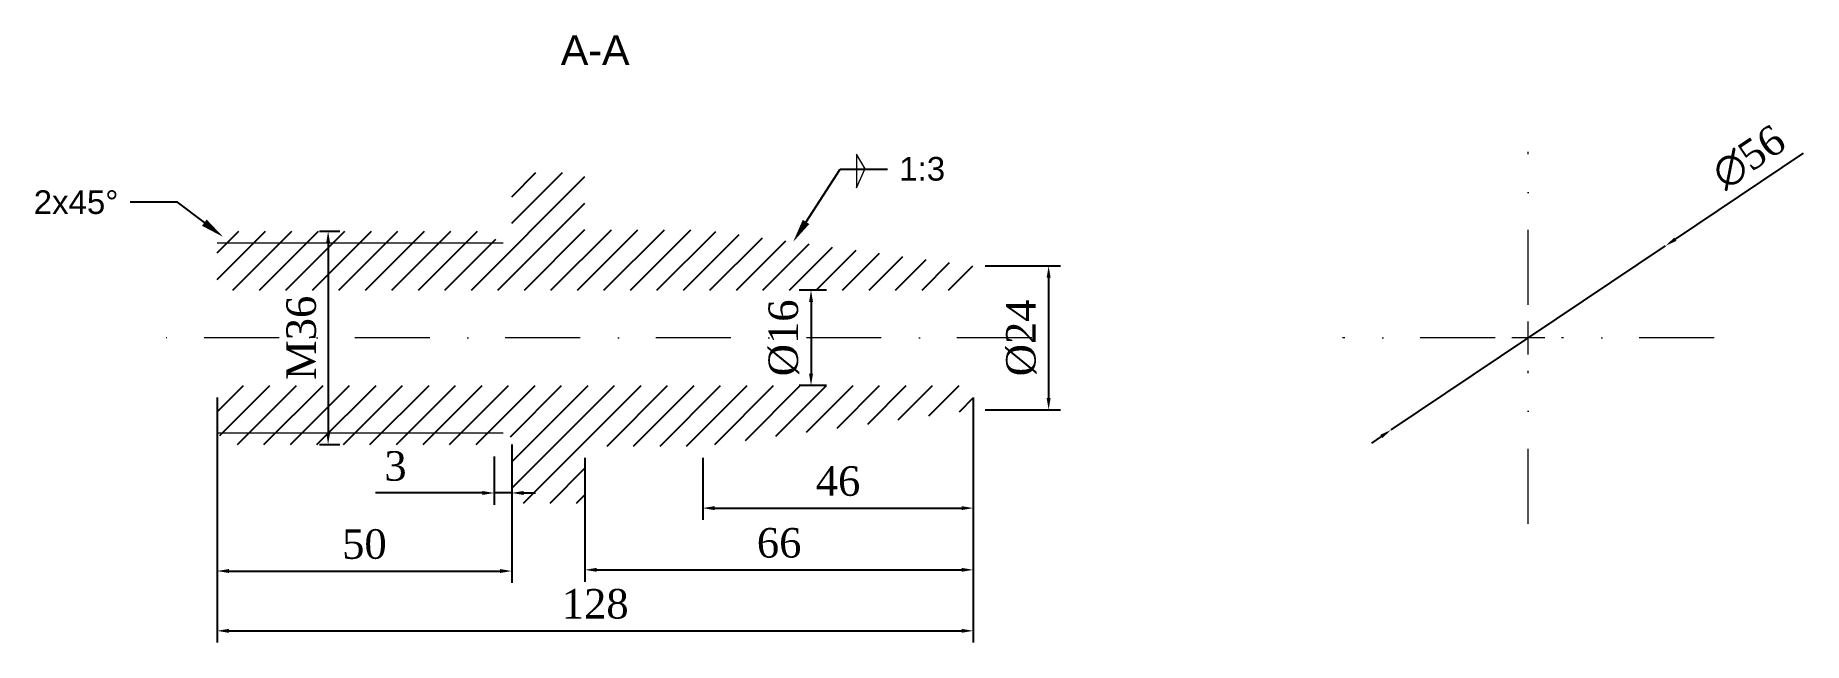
# Paper-space layout 'Layout1' of a CAD drawing. Header units: millimetres. Extents: x 31 to 330, y 87 to 190.
import ezdxf
from ezdxf import colors
from ezdxf.entities.mleader import LeaderData, LeaderLine
from ezdxf.math import Vec2, Vec3

# ---------------------------------------------------------------- set-up
doc = ezdxf.new("R2010")
doc.units = ezdxf.units.MM
doc.linetypes.add('DASHDOT', pattern=[25.4, 12.7, -6.35, 0, -6.35])
for name, color, linetype, lineweight in [('AXE', 1, 'DASHDOT', 5), ('MD_Annotation', 7, 'Continuous', 25), ('MD_Hatching', 7, 'Continuous', 25), ('muchii subtiri', 250, 'Continuous', 15)]:
    doc.layers.add(name, color=color, linetype=linetype, lineweight=lineweight)
doc.styles.add('cotare', font='times.ttf')
doc.styles.get("Standard").update_dxf_attribs({"font": 'arial.ttf'})
doc.dimstyles.new('a3', dxfattribs={"dimscale": 2, "dimtxt": 2.5, "dimasz": 1, "dimexe": 1, "dimexo": 1, "dimgap": 1, "dimtad": 1, "dimdec": 0, "dimtxsty": 'cotare', "dimcen": -0.09, "dimadec": 0, "dimazin": 0, "dimtfac": 1, "dimtdec": 0, "dimtmove": 0, "dimatfit": 0, "dimfxl": 1, "dimarcsym": 0})

# ---------------------------------------------------------------- blocks, each defined once
blk = doc.blocks.new('*U13')
at = {"layer": 'AXE', "color": 0, "transparency": 16777216}
for p, q in [((0, 5.6), (0, 31.49)), ((-31.49, 0), (-5.6, 0)), ((5.6, 0), (31.49, 0)), ((0, -31.49), (0, -5.6))]:
    blk.add_line(p, q, dxfattribs=at)
at = {"layer": 'AXE', "color": 0, "linetype": 'Continuous', "transparency": 16777216}
for p, q in [((-2.8, 0), (2.8, 0)), ((0, -2.8), (0, 2.8))]:
    blk.add_line(p, q, dxfattribs=at)
blk = doc.blocks.new('*D16')
at = {"layer": 'Defpoints', "color": 0, "linetype": 'Continuous', "transparency": 16777216}
for p in [(306.94, 154.57), (260.44, 123.39)]:
    blk.add_point(p, dxfattribs=at)
at = {"layer": 'muchii subtiri', "color": 0, "linetype": 'Continuous', "lineweight": -2, "transparency": 16777216}
for p, q in [((308.6, 155.69), (330.33, 170.26)), ((260.44, 123.39), (306.94, 154.57)), ((258.78, 122.27), (257.12, 121.16))]:
    blk.add_line(p, q, dxfattribs=at)
at = {"layer": 'muchii subtiri', "color": 0, "linetype": 'Continuous', "transparency": 16777216}
for points in [[(308.41, 155.96), (308.79, 155.41), (306.94, 154.57)], [(258.6, 122.55), (258.97, 122), (260.44, 123.39)]]:
    blk.add_solid(points, dxfattribs=at)
at = {"layer": 'muchii subtiri', "color": 0, "linetype": 'Continuous', "transparency": 16777216, "insert": (321.05, 169.58), "char_height": 5, "attachment_point": 5, "rotation": 33.8482, "style": 'cotare'}
blk.add_mtext('∅56', dxfattribs=at)
blk = doc.blocks.new('*U17')
at = {"layer": 'AXE', "color": 0, "transparency": 16777216}
blk.add_line((65.72, 0), (-82.65, 0), dxfattribs=at)
blk = doc.blocks.new('*D18')
at = {"layer": 'Defpoints', "color": 0, "linetype": 'Continuous', "transparency": 16777216}
for p in [(76.92, 157.06), (76.92, 120.9), (80.39, 120.9)]:
    blk.add_point(p, dxfattribs=at)
at = {"layer": 'muchii subtiri', "color": 0, "linetype": 'Continuous', "lineweight": -2, "transparency": 16777216}
for p, q in [((78.92, 157.06), (82.39, 157.06)), ((80.39, 155.06), (80.39, 122.9)), ((78.92, 120.9), (82.39, 120.9))]:
    blk.add_line(p, q, dxfattribs=at)
at = {"layer": 'muchii subtiri', "color": 0, "linetype": 'Continuous', "transparency": 16777216}
for points in [[(80.06, 155.06), (80.73, 155.06), (80.39, 157.06)], [(80.06, 122.9), (80.73, 122.9), (80.39, 120.9)]]:
    blk.add_solid(points, dxfattribs=at)
at = {"layer": 'muchii subtiri', "color": 0, "linetype": 'Continuous', "transparency": 16777216, "insert": (75.85, 138.98), "char_height": 5, "attachment_point": 5, "rotation": 90, "style": 'cotare'}
blk.add_mtext('M36', dxfattribs=at)
blk = doc.blocks.new('*D19')
at = {"layer": 'Defpoints', "color": 0, "linetype": 'Continuous', "transparency": 16777216}
for p in [(61.58, 122.9), (111.49, 122.9), (111.49, 99.48)]:
    blk.add_point(p, dxfattribs=at)
at = {"layer": 'muchii subtiri', "color": 0, "linetype": 'Continuous', "lineweight": -2, "transparency": 16777216}
for p, q in [((61.58, 120.9), (61.58, 97.48)), ((111.49, 120.9), (111.49, 97.48)), ((63.58, 99.48), (109.49, 99.48))]:
    blk.add_line(p, q, dxfattribs=at)
at = {"layer": 'muchii subtiri', "color": 0, "linetype": 'Continuous', "transparency": 16777216}
for points in [[(63.58, 99.82), (63.58, 99.15), (61.58, 99.48)], [(109.49, 99.82), (109.49, 99.15), (111.49, 99.48)]]:
    blk.add_solid(points, dxfattribs=at)
at = {"layer": 'muchii subtiri', "color": 0, "linetype": 'Continuous', "transparency": 16777216, "insert": (86.54, 104.02), "char_height": 5, "attachment_point": 5, "style": 'cotare'}
blk.add_mtext('50', dxfattribs=at)
blk = doc.blocks.new('*D20')
at = {"layer": 'Defpoints', "color": 0, "linetype": 'Continuous', "transparency": 16777216}
for p in [(108.52, 120.9), (111.49, 120.9), (111.49, 112.71)]:
    blk.add_point(p, dxfattribs=at)
at = {"layer": 'muchii subtiri', "color": 0, "linetype": 'Continuous', "lineweight": -2, "transparency": 16777216}
for p, q in [((108.52, 118.9), (108.52, 110.71)), ((111.49, 118.9), (111.49, 110.71)), ((106.52, 112.71), (88.41, 112.71)), ((111.49, 112.71), (108.52, 112.71)), ((113.49, 112.71), (115.49, 112.71))]:
    blk.add_line(p, q, dxfattribs=at)
at = {"layer": 'muchii subtiri', "color": 0, "linetype": 'Continuous', "transparency": 16777216}
for points in [[(106.52, 113.04), (106.52, 112.37), (108.52, 112.71)], [(113.49, 113.04), (113.49, 112.37), (111.49, 112.71)]]:
    blk.add_solid(points, dxfattribs=at)
at = {"layer": 'muchii subtiri', "color": 0, "linetype": 'Continuous', "transparency": 16777216, "insert": (91.8, 117.25), "char_height": 5, "attachment_point": 5, "style": 'cotare'}
blk.add_mtext('3', dxfattribs=at)
blk = doc.blocks.new('*D21')
at = {"layer": 'Defpoints', "color": 0, "linetype": 'Continuous', "transparency": 16777216}
for p in [(61.58, 130.9), (189.68, 130.9), (189.68, 89.35)]:
    blk.add_point(p, dxfattribs=at)
at = {"layer": 'muchii subtiri', "color": 0, "linetype": 'Continuous', "lineweight": -2, "transparency": 16777216}
for p, q in [((61.58, 128.9), (61.58, 87.35)), ((189.68, 128.9), (189.68, 87.35)), ((63.58, 89.35), (187.68, 89.35))]:
    blk.add_line(p, q, dxfattribs=at)
at = {"layer": 'muchii subtiri', "color": 0, "linetype": 'Continuous', "transparency": 16777216}
for points in [[(63.58, 89.69), (63.58, 89.02), (61.58, 89.35)], [(187.68, 89.69), (187.68, 89.02), (189.68, 89.35)]]:
    blk.add_solid(points, dxfattribs=at)
at = {"layer": 'muchii subtiri', "color": 0, "linetype": 'Continuous', "transparency": 16777216, "insert": (125.63, 93.9), "char_height": 5, "attachment_point": 5, "style": 'cotare'}
blk.add_mtext('128', dxfattribs=at)
blk = doc.blocks.new('*D22')
at = {"layer": 'Defpoints', "color": 0, "linetype": 'Continuous', "transparency": 16777216}
for p in [(123.9, 120.66), (189.68, 120.66), (189.68, 99.68)]:
    blk.add_point(p, dxfattribs=at)
at = {"layer": 'muchii subtiri', "color": 0, "linetype": 'Continuous', "lineweight": -2, "transparency": 16777216}
for p, q in [((123.9, 118.66), (123.9, 97.68)), ((189.68, 118.66), (189.68, 97.68)), ((125.9, 99.68), (187.68, 99.68))]:
    blk.add_line(p, q, dxfattribs=at)
at = {"layer": 'muchii subtiri', "color": 0, "linetype": 'Continuous', "transparency": 16777216}
for points in [[(125.9, 100.02), (125.9, 99.35), (123.9, 99.68)], [(187.68, 100.02), (187.68, 99.35), (189.68, 99.68)]]:
    blk.add_solid(points, dxfattribs=at)
at = {"layer": 'muchii subtiri', "color": 0, "linetype": 'Continuous', "transparency": 16777216, "insert": (156.79, 104.23), "char_height": 5, "attachment_point": 5, "style": 'cotare'}
blk.add_mtext('66', dxfattribs=at)
blk = doc.blocks.new('*D23')
at = {"layer": 'Defpoints', "color": 0, "linetype": 'Continuous', "transparency": 16777216}
for p in [(143.85, 120.66), (189.68, 120.66), (189.68, 110.14)]:
    blk.add_point(p, dxfattribs=at)
at = {"layer": 'muchii subtiri', "color": 0, "linetype": 'Continuous', "lineweight": -2, "transparency": 16777216}
for p, q in [((143.85, 118.66), (143.85, 108.14)), ((189.68, 118.66), (189.68, 108.14)), ((145.85, 110.14), (187.68, 110.14))]:
    blk.add_line(p, q, dxfattribs=at)
at = {"layer": 'muchii subtiri', "color": 0, "linetype": 'Continuous', "transparency": 16777216}
for points in [[(145.85, 110.48), (145.85, 109.81), (143.85, 110.14)], [(187.68, 110.48), (187.68, 109.81), (189.68, 110.14)]]:
    blk.add_solid(points, dxfattribs=at)
at = {"layer": 'muchii subtiri', "color": 0, "linetype": 'Continuous', "transparency": 16777216, "insert": (166.76, 114.69), "char_height": 5, "attachment_point": 5, "style": 'cotare'}
blk.add_mtext('46', dxfattribs=at)
blk = doc.blocks.new('*D24')
at = {"layer": 'Defpoints', "color": 0, "linetype": 'Continuous', "transparency": 16777216}
for p in [(166.8, 147.06), (162.19, 130.9), (166.8, 130.9)]:
    blk.add_point(p, dxfattribs=at)
at = {"layer": 'muchii subtiri', "color": 0, "linetype": 'Continuous', "lineweight": -2, "transparency": 16777216}
for p, q in [((164.8, 147.06), (160.19, 147.06)), ((162.19, 145.06), (162.19, 132.9)), ((164.8, 130.9), (160.19, 130.9))]:
    blk.add_line(p, q, dxfattribs=at)
at = {"layer": 'muchii subtiri', "color": 0, "linetype": 'Continuous', "transparency": 16777216}
for points in [[(161.86, 145.06), (162.52, 145.06), (162.19, 147.06)], [(161.86, 132.9), (162.52, 132.9), (162.19, 130.9)]]:
    blk.add_solid(points, dxfattribs=at)
at = {"layer": 'muchii subtiri', "color": 0, "linetype": 'Continuous', "transparency": 16777216, "insert": (157.58, 138.98), "char_height": 5, "attachment_point": 5, "rotation": 90, "style": 'cotare'}
blk.add_mtext('%%c16', dxfattribs=at)
blk = doc.blocks.new('*D25')
at = {"layer": 'Defpoints', "color": 0, "linetype": 'Continuous', "transparency": 16777216}
for p in [(189.68, 151.19), (189.68, 126.77), (202.44, 126.77)]:
    blk.add_point(p, dxfattribs=at)
at = {"layer": 'muchii subtiri', "color": 0, "linetype": 'Continuous', "lineweight": -2, "transparency": 16777216}
for p, q in [((191.68, 151.19), (204.44, 151.19)), ((202.44, 149.19), (202.44, 128.77)), ((191.68, 126.77), (204.44, 126.77))]:
    blk.add_line(p, q, dxfattribs=at)
at = {"layer": 'muchii subtiri', "color": 0, "linetype": 'Continuous', "transparency": 16777216}
for points in [[(202.11, 149.19), (202.77, 149.19), (202.44, 151.19)], [(202.11, 128.77), (202.77, 128.77), (202.44, 126.77)]]:
    blk.add_solid(points, dxfattribs=at)
at = {"layer": 'muchii subtiri', "color": 0, "linetype": 'Continuous', "transparency": 16777216, "insert": (197.83, 138.98), "char_height": 5, "attachment_point": 5, "rotation": 90, "style": 'cotare'}
blk.add_mtext('%%c24', dxfattribs=at)

psp = doc.layouts.get("Layout1")

# ---------------------------------------------------------------- hatches: boundary and pattern name
at = {"layer": 'MD_Hatching', "linetype": 'Continuous'}
h = psp.add_hatch(dxfattribs=at)
h.set_pattern_fill('ANSI31', color=256, style=0)
h.set_pattern_definition([(45, (196.9707, 14.8617), (-2.245064, 2.245064), [])])
edge = h.paths.add_edge_path(flags=0)
edge.add_line((108.52, 120.9), (108.52, 121.4))
edge.add_ellipse((110.02, 121.4), major_axis=(0, 1.5), ratio=1, start_angle=-90, end_angle=90, ccw=False)
edge.add_line((111.52, 121.4), (111.52, 110.99))
edge.add_line((111.52, 110.99), (123.9, 110.99))
edge.add_line((123.9, 110.99), (123.9, 120.66))
edge.add_line((123.9, 120.66), (143.85, 120.66))
edge.add_line((143.85, 120.66), (189.68, 126.77))
edge.add_line((189.68, 126.77), (189.68, 130.9))
edge.add_line((189.68, 130.9), (61.58, 130.9))
edge.add_line((61.58, 130.9), (61.58, 122.9))
edge.add_line((61.58, 122.9), (63.58, 120.9))
edge.add_line((63.58, 120.9), (108.52, 120.9))
edge = h.paths.add_edge_path(flags=0)
edge.add_line((108.52, 156.56), (108.52, 157.06))
edge.add_line((108.52, 157.06), (63.58, 157.06))
edge.add_line((63.58, 157.06), (61.58, 155.06))
edge.add_line((61.58, 155.06), (61.58, 147.06))
edge.add_line((61.58, 147.06), (189.68, 147.06))
edge.add_line((189.68, 147.06), (189.68, 151.19))
edge.add_line((189.68, 151.19), (143.85, 157.3))
edge.add_line((143.85, 157.3), (123.9, 157.3))
edge.add_line((123.9, 157.3), (123.9, 166.97))
edge.add_line((123.9, 166.97), (111.52, 166.97))
edge.add_line((111.52, 166.97), (111.52, 156.56))
edge.add_ellipse((110.02, 156.56), major_axis=(0, -1.5), ratio=1, start_angle=-90, end_angle=90, ccw=False)

# ---------------------------------------------------------------- linework, layer by layer
at = {"layer": 'muchii subtiri', "linetype": 'Continuous'}
for p, q in [((171.34, 167.63), (169.88, 170.12)), ((169.88, 170.12), (169.88, 164.39)), ((169.88, 164.39), (171.32, 167.55)), ((61.58, 155.06), (110.02, 155.06)), ((61.58, 122.9), (110.02, 122.9))]:
    psp.add_line(p, q, dxfattribs=at)

# ---------------------------------------------------------------- block references
at = {"layer": 'AXE', "extrusion": (-2.35923e-17, 1.44461e-33, -1)}
psp.add_blockref('*U13', (-283.69, 138.98), dxfattribs=at)
at = {"layer": 'AXE'}
psp.add_blockref('*U17', (133.88, 138.98), dxfattribs=at)

# ---------------------------------------------------------------- texts
at = {"layer": 'MD_Annotation', "linetype": 'Continuous', "insert": (125.63, 185.22), "char_height": 5, "width": 14.1644, "attachment_point": 8}
psp.add_mtext('A-A ', dxfattribs=at)

# ---------------------------------------------------------------- dimensions: what is measured, and where the dimension line sits
at = {"layer": 'muchii subtiri', "linetype": 'Continuous'}
dim = psp.add_diameter_dim_2p(p1=(260.44, 123.39), p2=(306.94, 154.57), dimstyle='a3', override={"dimlfac": -1}, dxfattribs=at)
dim.commit()
dim.dimension.update_dxf_attribs({"geometry": '*D16', "text_midpoint": (323.62, 165.76), "dimtype": 163})
for base, p1, p2, text, picture, middle in [((80.39, 120.9), (76.92, 157.06), (76.92, 120.9), 'M<>', '*D18', (75.85, 138.98)), ((202.44, 126.77), (189.68, 151.19), (189.68, 126.77), '%%c<>', '*D25', (197.83, 138.98))]:
    dim = psp.add_linear_dim(base=base, p1=p1, p2=p2, angle=90, text=text, dimstyle='a3', override={"dimlfac": -1}, dxfattribs=at)
    dim.commit()
    dim.dimension.update_dxf_attribs({"geometry": picture, "text_midpoint": middle})
dim = psp.add_linear_dim(base=(162.19, 130.9), p1=(166.8, 147.06), p2=(166.8, 130.9), angle=90, text='%%c<>', dimstyle='a3', override={"dimlfac": -1}, dxfattribs=at)
dim.commit()
dim.dimension.update_dxf_attribs({"geometry": '*D24', "text_midpoint": (162.19, 138.98), "dimtype": 160})
for base, p1, p2, picture, middle in [((189.68, 89.35), (61.58, 130.9), (189.68, 130.9), '*D21', (125.63, 93.9)), ((189.68, 99.68), (123.9, 120.66), (189.68, 120.66), '*D22', (156.79, 104.23)), ((189.68, 110.14), (143.85, 120.66), (189.68, 120.66), '*D23', (166.76, 114.69))]:
    dim = psp.add_linear_dim(base=base, p1=p1, p2=p2, dimstyle='a3', override={"dimlfac": -1}, dxfattribs=at)
    dim.commit()
    dim.dimension.update_dxf_attribs({"geometry": picture, "text_midpoint": middle})
dim = psp.add_linear_dim(base=(111.49, 99.48), p1=(61.58, 122.9), p2=(111.49, 122.9), dimstyle='a3', dxfattribs=at)
dim.commit()
dim.dimension.update_dxf_attribs({"geometry": '*D19', "text_midpoint": (86.54, 99.48), "dimtype": 160})
dim = psp.add_linear_dim(base=(111.49, 112.71), p1=(108.52, 120.9), p2=(111.49, 120.9), dimstyle='a3', override={"dimlfac": -1}, dxfattribs=at)
dim.commit()
dim.dimension.update_dxf_attribs({"geometry": '*D20', "text_midpoint": (91.8, 112.71), "dimtype": 160})

# ---------------------------------------------------------------- leaders
ml = psp.add_multileader_mtext('Standard', dxfattribs=at)
ml.set_content('1:3', color=256)
ml.set_leader_properties()
ml.build(insert=Vec2(0, 0))
ctx = ml.context
ctx.base_point, ctx.plane_origin = Vec3(175.14, 167.58), Vec3(159.17, 155.25)
notes = []
notes.append((ctx, [(0, (1, 1, 0), (167.14, 167.58), (1, 0), 8, [(0, [(159.17, 155.25)], 0, [])])]))
ctx.mtext.insert, ctx.mtext.flow_direction = Vec3(177.14, 169.62), 5
ml = psp.add_multileader_mtext('Standard', dxfattribs=at)
ml.set_content('2x45%%D', color=256)
ml.set_leader_properties()
ml.build(insert=Vec2(0, 0))
ctx = ml.context
ctx.base_point, ctx.plane_origin = Vec3(29.05, 161.94), Vec3(62.61, 156.08)
ctx.text_align_type = 2
notes.append((ctx, [(0, (1, 1, 0), (54.87, 161.94), (-1, 0), 8, [(0, [(62.61, 156.08)], 0, [])])]))
ctx.mtext.insert, ctx.mtext.alignment, ctx.mtext.flow_direction = Vec3(44.87, 163.97), 3, 5
for ctx, leaders in notes:
    for number, flags, end, landing, length, lines in leaders:
        leader = LeaderData()
        leader.index, (leader.has_last_leader_line, leader.has_dogleg_vector, leader.attachment_direction) = number, flags
        leader.last_leader_point, leader.dogleg_vector, leader.dogleg_length = Vec3(end), Vec3(landing), length
        for number, points, colour, breaks in lines:
            line = LeaderLine()
            line.index, line.vertices, line.color, line.breaks = number, Vec3.list(points), colors.encode_raw_color(colour), breaks
            leader.lines.append(line)
        ctx.leaders.append(leader)

doc.saveas('drawing.dxf')
